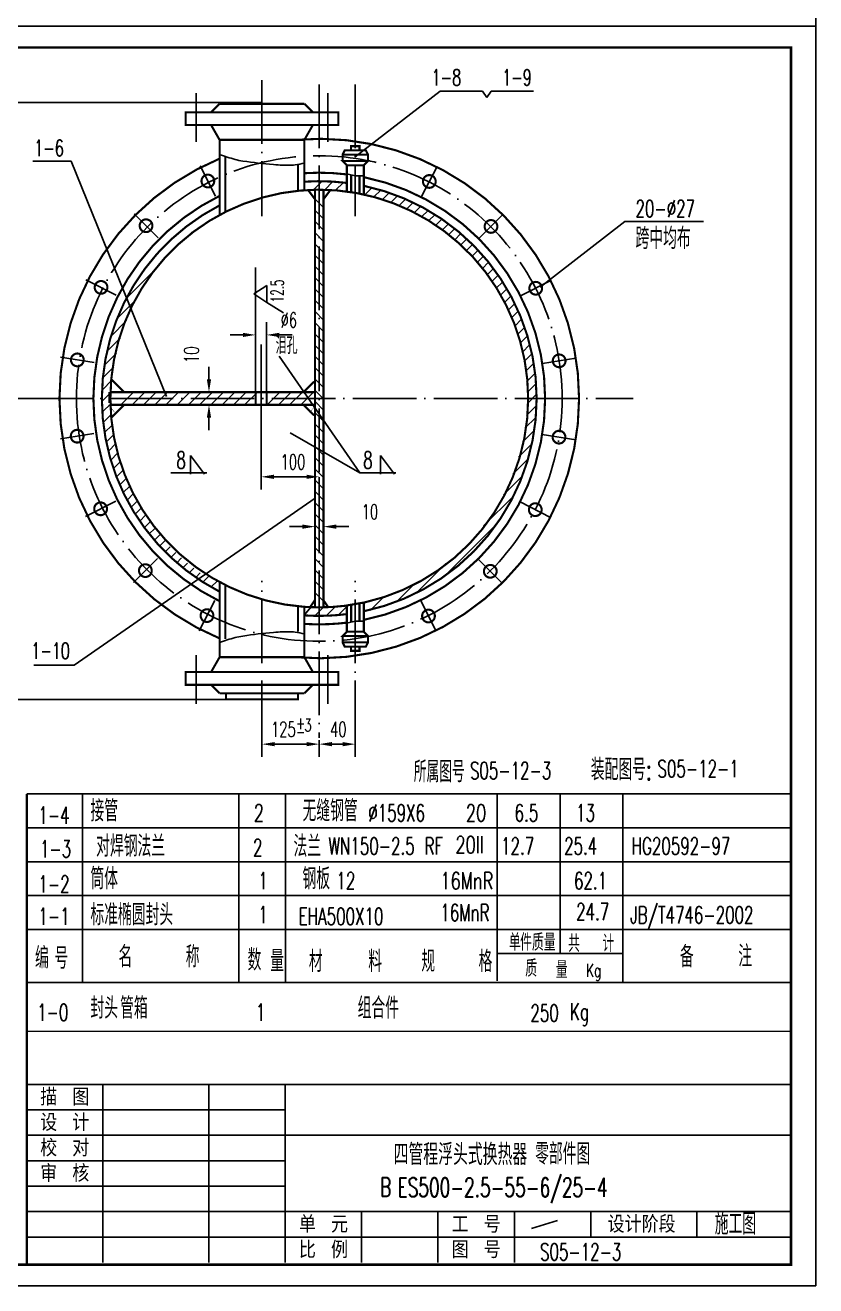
# Model space of a CAD drawing. Extents: x 0 to 2425, y 6 to 1194.
# Drawn here: x 2238.6 to 2425, y 6 to 303.3 of the extents above; entities that cross this region are included whole.
import ezdxf
from ezdxf.enums import TextEntityAlignment as Align

# ---------------------------------------------------------------- set-up
doc = ezdxf.new("R2010")
doc.units = 0
doc.header["$MEASUREMENT"] = 0
doc.linetypes.add('ZHXS', pattern=[19, 15, -2, 0, -2])
doc.layers.get('0').update_dxf_attribs({"linetype": 'CONTINUOUS'})
doc.layers.add('1', color=7, linetype='ZHXS')
doc.styles.add('HZ', font='txt', dxfattribs={"width": 0.65, "bigfont": 'hztxt'})
doc.styles.add('HZ1', font='txt', dxfattribs={"width": 0.6, "bigfont": 'hztxt'})

# ---------------------------------------------------------------- blocks, each defined once
blk = doc.blocks.new('F')
at = {"style": 'HZ', "width": 0.7}
for s, p in [('单  ', (7.05, 14.32)), ('件质量', (9.68, 14.32)), ('质', (10.9, 8.18))]:
    blk.add_text(s, height=4, dxfattribs=at).set_placement(p)
blk = doc.blocks.new('V3F')
for p, q in [((-2, -2.5), (0, 0.5)), ((0, 0.5), (2, -2.5)), ((-2, -2.5), (-4.5, -6.5)), ((2, -2.5), (-2, -2.5))]:
    blk.add_line(p, q)
at = {"style": 'HZ', "width": 0.6}
blk.add_text('12.5', height=3, dxfattribs=at).set_placement((-2, -6.5))
blk = doc.blocks.new('*X50')
at = {"color": 0}
for p, q in [((287, 535.01), (285, 537.01)), ((287, 532.36), (285, 534.36)), ((287, 529.71), (285, 531.71)), ((287, 527.06), (285, 529.06)), ((287, 524.41), (285, 526.41)), ((287, 521.75), (285, 523.75)), ((287, 519.1), (285, 521.1)), ((287, 516.45), (285, 518.45)), ((287, 513.8), (285, 515.8)), ((287, 511.15), (285, 513.15)), ((287, 508.5), (285, 510.5)), ((287, 505.84), (285, 507.84)), ((287, 503.19), (285, 505.19)), ((287, 500.54), (285, 502.54)), ((287, 497.89), (285, 499.89)), ((287, 495.24), (285, 497.24)), ((287, 492.59), (285, 494.59)), ((287, 489.93), (285, 491.93)), ((287, 487.28), (285, 489.28)), ((287, 484.63), (285, 486.63)), ((287, 481.98), (285, 483.98)), ((287, 479.33), (285, 481.33)), ((287, 476.68), (285, 478.68)), ((287, 474.02), (285, 476.02)), ((287, 471.37), (285, 473.37)), ((287, 468.72), (285, 470.72)), ((287, 466.07), (285, 468.07)), ((287, 463.42), (285, 465.42)), ((287, 460.77), (285, 462.77)), ((287, 458.11), (285, 460.11)), ((287, 455.46), (285, 457.46)), ((287, 452.81), (285, 454.81)), ((287, 450.16), (285, 452.16)), ((287, 447.51), (285, 449.51)), ((287, 444.86), (285, 446.86)), ((287, 442.2), (285, 444.2))]:
    blk.add_line(p, q, dxfattribs=at)
blk = doc.blocks.new('*X49')
at = {"color": 0}
for p, q in [((284.67, 539.23), (286.69, 541.25)), ((287.33, 539.23), (289.24, 541.15)), ((289.84, 539.1), (291.68, 540.93)), ((296.76, 538.06), (298.42, 539.72)), ((298.89, 537.53), (300.51, 539.15)), ((300.93, 536.93), (302.52, 538.52)), ((302.91, 536.26), (304.46, 537.81)), ((304.82, 535.51), (306.35, 537.04)), ((306.66, 534.71), (308.17, 536.21))]:
    blk.add_line(p, q, dxfattribs=at)
blk = doc.blocks.new('*X48')
at = {"color": 0}
for p, q in [((284.96, 438.76), (286.96, 440.76)), ((287.63, 438.78), (289.75, 440.89)), ((290.45, 438.94), (292.5, 440.99))]:
    blk.add_line(p, q, dxfattribs=at)

msp = doc.modelspace()

# ---------------------------------------------------------------- linework, layer by layer
for p, q in [((2425, 600), (2425, 6)), ((1584, 303), (2425, 303)), ((2278.94424, 287.22069), (2278.94424, 275.72069)), ((2309.94424, 287.22069), (2309.94424, 275.72069)), ((2316.44424, 272.22069), (2336.44424, 287.72069)), ((2336.44424, 287.72069), (2346.44424, 287.72069)), ((2346.44424, 287.72069), (2347.44424, 286.22069)), ((2347.44424, 286.22069), (2348.44424, 287.72069)), ((2348.44424, 287.72069), (2358.44424, 287.72069)), ((2249.44424, 271.22069), (2240.44424, 271.22069)), ((2271.94424, 215.72069), (2249.44424, 271.22069)), ((2314.44424, 268.22069), (2316.44424, 267.72069)), ((2316.44424, 267.72069), (2318.44424, 267.72069)), ((2314.44424, 264.22069), (2314.44424, 266.22069)), ((2360, 241.5), (2380, 257)), ((2380, 257), (2398.52275, 257)), ((2292.94424, 233.22069), (2292.94424, 246.08882)), ((2292.94424, 216.78319), (2292.94424, 233.22069)), ((2295.52885, 216.78319), (2295.52885, 233.22069)), ((2289.94424, 230.22069), (2286.94424, 230.22069)), ((2298.52885, 230.22069), (2301.52885, 230.22069)), ((2294.23655, 227.95068), (2294.23655, 206.85121)), ((2298.49253, 225.22069), (2317.49253, 197.72069)), ((2224.05205, 215.22069), (2240.94424, 215.22069)), ((2258.44424, 216.72069), (2258.44424, 214.22069)), ((2294.23655, 206.78871), (2294.23655, 193.76496)), ((2301.11855, 207.09679), (2317.49253, 197.72069)), ((2277.59406, 201.81676), (2280.92071, 197.38131)), ((2277.59406, 197.38131), (2277.59406, 201.81676)), ((2322.35809, 197.38131), (2322.35809, 201.81676)), ((2322.35809, 201.81676), (2325.68474, 197.38131)), ((2272.94424, 197.72069), (2281.44424, 197.72069)), ((2297.23655, 196.76496), (2304.94424, 196.76496)), ((2307.94424, 196.70246), (2307.94424, 193.76496)), ((2325.99253, 197.72069), (2317.49253, 197.72069)), ((2306.96701, 191.7261), (2250.20163, 152.33286)), ((2303.94424, 185.01142), (2300.94424, 185.01142)), ((2306.94424, 186.05942), (2306.94424, 182.01142)), ((2308.94424, 184.94892), (2308.94424, 182.01142)), ((2311.94424, 185.01142), (2314.94424, 185.01142)), ((2280.5747, 172.00463), (2281.87582, 173.30515)), ((2282.41795, 170.7041), (2283.93426, 172.21972)), ((2323.06413, 168.34904), (2319.94424, 165.22069)), ((2304.44424, 166.22069), (2304.44424, 164.22069)), ((2305.93571, 166.01167), (2304.44424, 164.22069)), ((2314.44424, 166.22069), (2314.44424, 164.22069)), ((2314.44424, 162.22069), (2316.44424, 162.72069)), ((2316.44424, 162.72069), (2318.44424, 162.72069)), ((2278.94424, 143.22069), (2278.94424, 154.72069)), ((2309.94424, 143.22069), (2309.94424, 154.72069)), ((2250.20163, 152.33286), (2240.62675, 152.33286)), ((2294.44424, 135.15819), (2294.44424, 130.72069)), ((2307.94424, 134.65819), (2307.94424, 130.72069)), ((2307.94424, 134.65819), (2307.94424, 130.72069)), ((2316.44424, 135.15819), (2316.44424, 130.72069)), ((2297.44424, 133.72069), (2304.94424, 133.72069)), ((2310.94424, 133.72069), (2313.44424, 133.72069)), ((2239, 122), (2419, 122)), ((2252.11079, 77.49338), (2252.11079, 122)), ((2289, 77.49338), (2289, 122)), ((2300, 77.49338), (2300, 122)), ((2349.85451, 77.8816), (2349.85451, 122)), ((2364.73579, 122), (2364.73579, 84.32608)), ((2379.5, 77.49338), (2379.5, 122)), ((2239, 114), (2419, 114)), ((2239, 106), (2419, 106)), ((2239, 98), (2419, 98)), ((2239, 90), (2419, 90)), ((2349.85451, 84.32608), (2379.5, 84.32608)), ((2238.97583, 77.49338), (2419, 77.49338)), ((2418.93765, 53.50064), (2238.93765, 53.50064)), ((2256.93765, 53.50064), (2256.93765, 11.50064)), ((2281.93765, 11.50064), (2281.93765, 53.50064)), ((2299.93765, 53.50064), (2299.93765, 11.50064)), ((2238.93765, 47.50064), (2299.93765, 47.50064)), ((2238.93765, 41.50064), (2418.93765, 41.50064)), ((2299.93765, 35.50064), (2238.93765, 35.50064)), ((2238.93765, 29.50064), (2299.93765, 29.50064)), ((2238.93765, 23.50064), (2418.93765, 23.50064)), ((2317.93765, 23.50064), (2317.93765, 11.50064)), ((2335.93765, 11.50064), (2335.93765, 23.50064)), ((2353.93765, 23.50064), (2353.93765, 11.50064)), ((2357.99286, 19.51485), (2364.11811, 21.36228)), ((2371.93765, 17.50064), (2371.93765, 23.50064)), ((2396.93765, 23.50064), (2396.93765, 17.50064)), ((2238.93765, 17.50064), (2418.93765, 17.50064)), ((2425, 6), (1584, 6))]:
    msp.add_line(p, q)
at = {"color": 0, "linetype": 'ByBlock'}
for p, q in [((2229.93576, 285.06093), (2294.44424, 285.06093)), ((2281.94424, 219.72069), (2281.94424, 222.72069)), ((2281.00674, 216.72069), (2284.94424, 216.72069)), ((2283.38174, 213.72069), (2278.94424, 213.72069)), ((2281.94424, 210.72069), (2281.94424, 207.72069)), ((2230.43576, 144.22769), (2294.44424, 144.22769))]:
    msp.add_line(p, q, dxfattribs=at)
at = {"color": 0}
for p, q in [((2330.34995, 259.01669), (2331.87416, 260.5409)), ((2332.06792, 258.08301), (2333.58202, 259.59711)), ((2333.72958, 257.09302), (2335.23605, 258.59949)), ((2335.33659, 256.04837), (2336.83773, 257.54951)), ((2336.89028, 254.95041), (2338.38826, 256.4484)), ((2277.67235, 254.06879), (2278.01914, 254.41559)), ((2338.39171, 253.80019), (2339.88862, 255.29711)), ((2339.84167, 252.5985), (2341.33952, 254.09636)), ((2341.24071, 251.3459), (2342.74149, 252.84667)), ((2342.58916, 250.0427), (2344.09481, 251.54835)), ((2343.88711, 248.68899), (2345.39962, 250.2015)), ((2345.13444, 247.28467), (2346.65582, 248.80605)), ((2346.33081, 245.82939), (2347.86313, 247.36171)), ((2262.48067, 238.87712), (2269.09614, 245.49258)), ((2347.47563, 244.32257), (2349.02106, 245.868)), ((2348.5681, 242.76339), (2350.12893, 244.32421)), ((2349.60713, 241.15077), (2351.18579, 242.72943)), ((2350.59135, 239.48333), (2352.19049, 241.08247)), ((2260.26116, 234.00595), (2264.81545, 238.56024)), ((2351.51907, 237.7594), (2353.14157, 239.3819)), ((2352.38821, 235.97689), (2354.03727, 237.62595)), ((2353.19629, 234.13332), (2354.87547, 235.8125)), ((2258.85629, 229.94944), (2262.52715, 233.6203)), ((2353.9403, 232.22568), (2355.65364, 233.93902)), ((2354.61664, 230.25037), (2356.36876, 232.00249)), ((2257.91974, 226.36123), (2261.09908, 229.54058)), ((2355.22093, 228.20301), (2357.0172, 229.99928)), ((2257.30234, 223.09218), (2260.15481, 225.94465)), ((2355.74788, 226.0783), (2357.59463, 227.92506)), ((2356.19098, 223.86976), (2358.09579, 225.77457)), ((2356.5422, 221.56933), (2358.51427, 223.5414)), ((2256.92338, 220.06157), (2259.53692, 222.67511)), ((2356.79138, 219.16686), (2358.84217, 221.21765)), ((2256.73324, 217.21979), (2259.16147, 219.64801)), ((2356.9255, 216.64933), (2359.06956, 218.79339)), ((2256.69884, 214.53374), (2258.97733, 216.81222)), ((2256.7968, 211.98004), (2258.95058, 214.13382)), ((2258.44424, 216.27913), (2258.8858, 216.72069)), ((2261.1891, 213.72069), (2264.1891, 216.72069)), ((2263.84075, 213.72069), (2266.84075, 216.72069)), ((2266.4924, 213.72069), (2269.4924, 216.72069)), ((2269.14405, 213.72069), (2272.14405, 216.72069)), ((2271.7957, 213.72069), (2274.7957, 216.72069)), ((2274.44735, 213.72069), (2277.44735, 216.72069)), ((2277.099, 213.72069), (2280.099, 216.72069)), ((2279.75065, 213.72069), (2282.75065, 216.72069)), ((2282.4023, 213.72069), (2285.4023, 216.72069)), ((2285.05395, 213.72069), (2288.05395, 216.72069)), ((2287.7056, 213.72069), (2290.7056, 216.72069)), ((2290.35725, 213.72069), (2293.35725, 216.72069)), ((2295.66056, 213.72069), (2298.66056, 216.72069)), ((2298.31221, 213.72069), (2301.31221, 216.72069)), ((2300.96386, 213.72069), (2303.96386, 216.72069)), ((2303.44424, 216.27913), (2303.8858, 216.72069)), ((2303.61551, 213.72069), (2306.44424, 216.54943)), ((2356.9274, 213.99958), (2359.18378, 216.25596)), ((2257.00988, 209.54147), (2259.05738, 211.58897)), ((2306.26716, 213.72069), (2306.44424, 213.89777)), ((2356.77375, 211.19428), (2359.16825, 213.58878)), ((2257.32498, 207.20492), (2259.09223, 208.97218)), ((2356.43142, 208.20029), (2359.00057, 210.76945)), ((2257.73185, 204.96015), (2259.6058, 206.83409)), ((2355.85055, 204.96777), (2358.64924, 207.76647)), ((2258.22237, 202.79901), (2260.02379, 204.60043)), ((2258.78994, 200.71493), (2260.40986, 202.33485)), ((2354.94958, 201.41516), (2358.06745, 204.53303)), ((2259.42917, 198.70251), (2261.10568, 200.37902)), ((2353.5765, 197.39042), (2357.18002, 200.99395)), ((2260.13561, 196.7573), (2261.75754, 198.37923)), ((2260.90554, 194.87558), (2262.47706, 196.4471)), ((2351.372, 192.53428), (2355.85091, 197.01319)), ((2261.73588, 193.05427), (2263.26055, 194.57894)), ((2262.62403, 191.29077), (2264.10491, 192.77165)), ((2263.56782, 189.58291), (2265.00756, 191.02265)), ((2346.66246, 185.17308), (2353.77689, 192.28751)), ((2264.56545, 187.92888), (2265.96636, 189.3298)), ((2265.61542, 186.32721), (2266.97953, 187.69132)), ((2266.71653, 184.77667), (2268.04561, 186.10575)), ((2267.86783, 183.27631), (2269.16343, 184.57192)), ((2337.47502, 173.33399), (2349.83094, 185.68991)), ((2269.06857, 181.82541), (2270.33209, 183.08892)), ((2270.31826, 180.42345), (2271.5509, 181.65609)), ((2271.61658, 179.07012), (2272.81942, 180.27295)), ((2272.96343, 177.76531), (2274.1374, 178.93928)), ((2274.35888, 176.50912), (2275.50481, 177.65504)), ((2275.80322, 175.30181), (2276.92182, 176.42041)), ((2330.87742, 169.38804), (2337.8137, 176.32432)), ((2277.29694, 174.14387), (2278.38883, 175.23576)), ((2278.84072, 173.03601), (2279.90643, 174.10171)), ((2326.15175, 167.31402), (2330.45251, 171.61478))]:
    msp.add_line(p, q, dxfattribs=at)
at = {"const_width": 0.6}
msp.add_lwpolyline([(2029.14886, 11), (2029.14886, 298), (2419.14886, 298), (2419.14886, 11)], close=True, dxfattribs=at)
for points, const_width in [([(2284.44424, 276.22069), (2282.44424, 279.72069), (2276.44424, 279.72069), (2276.44424, 282.72069), (2294.44424, 282.72069)], 0.5), ([(2282.44424, 282.72069), (2284.44424, 284.72069)], 0.5), ([(2284.44424, 284.72069), (2294.44424, 284.72069)], 0.5), ([(2304.44424, 284.72069), (2294.44424, 284.72069)], 0.5), ([(2304.44424, 276.22069), (2306.44424, 279.72069), (2312.44424, 279.72069), (2312.44424, 282.72069), (2294.44424, 282.72069)], 0.5), ([(2306.44424, 282.72069), (2304.44424, 284.72069)], 0.5), ([(2282.44424, 279.72069), (2294.44424, 279.72069)], 0.5), ([(2306.44424, 279.72069), (2294.44424, 279.72069)], 0.5), ([(2284.44424, 258.50247), (2284.44424, 276.22069), (2294.44424, 276.22069)], 0.5), ([(2304.44424, 264.34617), (2304.44424, 276.22069), (2294.44424, 276.22069)], 0.5), ([(2313.44424, 272.72069), (2313.94424, 273.72069), (2316.44424, 273.72069)], 0.5), ([(2315.44424, 273.72069), (2315.44424, 274.72069), (2316.44424, 274.72069)], 0.5), ([(2317.44424, 273.72069), (2317.44424, 274.72069), (2316.44424, 274.72069)], 0.5), ([(2319.44424, 272.72069), (2318.94424, 273.72069), (2316.44424, 273.72069)], 0.5), ([(2285.79661, 259.20984), (2285.79661, 272.28081)], 0.5), ([(2302.94424, 264.21623), (2302.94424, 270.41708)], 0.5), ([(2314.44424, 270.22069), (2313.44424, 271.22069), (2316.44424, 271.22069)], 0.5), ([(2313.44424, 271.22069), (2313.44424, 272.72069), (2316.44424, 272.72069)], 0.5), ([(2319.44424, 271.22069), (2319.44424, 272.72069), (2316.44424, 272.72069)], 0.5), ([(2318.44424, 270.22069), (2319.44424, 271.22069), (2316.44424, 271.22069)], 0.5), ([(2314.44424, 264.03987), (2314.44424, 270.22069), (2316.44424, 270.22069)], 0.5), ([(2315.47076, 263.89218), (2315.47076, 267.96406)], 0.5), ([(2318.44424, 263.33839), (2318.44424, 270.22069), (2316.44424, 270.22069)], 0.5), ([(2317.41772, 263.55097), (2317.41772, 267.72069)], 0.5), ([(2306.94424, 264.46054), (2306.94424, 165.98085)], 0.5), ([(2308.94424, 264.46054), (2308.94424, 165.98085)], 0.5), ([(2306.94424, 262.22069), (2305.44424, 264.22069)], 0.5), ([(2308.94424, 262.22069), (2310.44424, 264.22069)], 0.5), ([(2261.94424, 216.72069), (2258.90397, 219.76097)], 0.5), ([(2304.21969, 216.72069), (2306.71969, 219.22069)], 0.5), ([(2258.71709, 216.72069), (2306.94424, 216.72069)], 0.5), ([(2292.94424, 216.72069), (2292.94424, 213.72069)], 0.5), ([(2295.52885, 216.72069), (2295.52885, 213.72069)], 0.5), ([(2258.71709, 213.72069), (2306.94424, 213.72069)], 0.5), ([(2261.94424, 213.72069), (2258.90397, 210.68042)], 0.5), ([(2304.21969, 213.72069), (2306.71969, 211.22069)], 0.5), ([(2284.44424, 171.93891), (2284.44424, 154.22069), (2294.44424, 154.22069)], 0.5), ([(2285.79661, 171.23155), (2285.79661, 158.55343)], 0.5), ([(2302.94424, 166.22516), (2302.94424, 166.22069)], 0.5), ([(2302.94424, 166.22069), (2302.94424, 160.22069)], 0.5), ([(2306.94424, 167.72069), (2305.77494, 166.01849)], 0.5), ([(2308.89085, 167.72069), (2310.06015, 166.01849)], 0.5), ([(2314.44424, 166.40151), (2314.44424, 160.22069), (2316.44424, 160.22069)], 0.5), ([(2315.47076, 166.5492), (2315.47076, 162.47732)], 0.5), ([(2318.44424, 167.103), (2318.44424, 160.22069), (2316.44424, 160.22069)], 0.5), ([(2317.41772, 166.89042), (2317.41772, 162.72069)], 0.5), ([(2304.44424, 166.09521), (2304.44424, 154.22069), (2294.44424, 154.22069)], 0.5), ([(2314.44424, 160.22069), (2313.44424, 159.22069), (2316.44424, 159.22069)], 0.5), ([(2313.44424, 159.22069), (2313.44424, 157.72069), (2316.44424, 157.72069)], 0.5), ([(2313.44424, 157.72069), (2313.94424, 156.72069), (2316.44424, 156.72069)], 0.5), ([(2318.44424, 160.22069), (2319.44424, 159.22069), (2316.44424, 159.22069)], 0.5), ([(2319.44424, 159.22069), (2319.44424, 157.72069), (2316.44424, 157.72069)], 0.5), ([(2319.44424, 157.72069), (2318.94424, 156.72069), (2316.44424, 156.72069)], 0.5), ([(2315.44424, 156.72069), (2315.44424, 155.72069), (2316.44424, 155.72069)], 0.5), ([(2317.44424, 156.72069), (2317.44424, 155.72069), (2316.44424, 155.72069)], 0.5), ([(2284.44424, 154.22069), (2282.44424, 150.72069), (2276.44424, 150.72069), (2276.44424, 147.72069), (2294.44424, 147.72069)], 0.5), ([(2304.44424, 154.22069), (2306.44424, 150.72069), (2312.44424, 150.72069), (2312.44424, 147.72069), (2294.44424, 147.72069)], 0.5), ([(2282.44424, 150.72069), (2294.44424, 150.72069)], 0.5), ([(2306.44424, 150.72069), (2294.44424, 150.72069)], 0.5), ([(2282.44424, 147.72069), (2284.44424, 145.72069)], 0.5), ([(2284.44424, 145.72069), (2294.44424, 145.72069)], 0.5), ([(2285.95273, 145.72069), (2285.95273, 144.26496), (2294.44424, 144.26496)], 0.5), ([(2304.44424, 145.72069), (2294.44424, 145.72069)], 0.5), ([(2302.93576, 145.72069), (2302.93576, 144.26496), (2294.44424, 144.26496)], 0.5), ([(2306.44424, 147.72069), (2304.44424, 145.72069)], 0.5), ([(2239, 122), (2239, 11)], 0.5), ([(2239, 66), (2419, 66)], 0.3)]:
    msp.add_lwpolyline(points, dxfattribs=dict(const_width=const_width))
at = {"const_width": 0.5}
for points in [[(2302.4159, 154.22069, 0.440940399), (2369.19424, 215.22069, 0.440940399), (2302.4159, 276.22069, 1)], [(2284.44424, 271.78316, 0.303054088), (2246.69424, 215.22069, 1)], [(2314.44424, 268.07249, 0.047071226), (2304.44424, 268.35554, 1)], [(2318.44424, 163.01617, 0.35720397), (2361.19424, 215.22069, 0.35720397), (2318.44424, 267.42522, 1)], [(2313.99093, 166.34329, 0.378605144), (2357.19424, 215.22069, 0.444323817), (2302.94424, 264.21623, 1)], [(2314.44424, 266.05683, 0.048918379), (2304.44424, 266.35104, 1)], [(2318.44424, 165.05783, 0.354991109), (2359.19424, 215.22069, 0.354991109), (2318.44424, 265.38355, 1)], [(2284.44424, 263.00471, 0.285858857), (2254.69424, 215.22069, 1)], [(2303.51993, 264.27156, 0.38810514), (2258.69424, 215.22069, 1)], [(2284.44424, 260.76531, 0.280650858), (2256.69424, 215.22069, 1)], [(2246.69424, 215.22069, 0.303054088), (2284.44424, 158.65823, 1)], [(2254.69424, 215.22069, 0.285858857), (2284.44424, 167.43667, 1)], [(2256.69424, 215.22069, 0.280650858), (2284.44424, 169.67607, 1)], [(2258.69424, 215.22069, 0.393267508), (2304.39934, 166.09843, 1)], [(2304.44424, 166.09521, 0.048591165), (2313.99093, 166.34329, 1)], [(2304.44424, 164.09034, 0.017088133), (2307.94424, 163.97069, 1)], [(2307.94424, 163.97069, 0.03180366), (2314.44424, 164.38456, 0.354991109)], [(2304.44424, 162.08584, 0.016445262), (2307.94424, 161.97069, 1)], [(2307.94424, 161.97069, 0.030602275), (2314.44424, 162.36889, 0.35720397)]]:
    msp.add_lwpolyline(points, format="xyb", dxfattribs=at)
for points, format in [([(2284.44424, 272.72069, 0.014819565), (2288.09078, 271.60909, 0.029852968), (2289.94424, 271.22069, 0.015035456), (2297.15151, 270.37498, 0.025411235), (2301.44424, 270.22069, 0.037583668), (2302.22722, 270.29136, 0.013068053), (2304.44424, 270.72069)], "xyb"), ([(2259.94424, 218.22069, 0, 0.5, 0), (2262.44424, 220.72069, 0, 0, 0), (2266.94424, 225.22069, 0, 0, 0), (2272.94424, 197.72069, 0, 0, 0), (2261.44424, 210.22069, 0.5, 0, 0), (2259.44424, 212.22069, 0, 0, 0)], "xyseb"), ([(2305.49253, 218.22069, 0, 0.5, 0), (2302.99253, 220.72069, 0, 0, 0), (2298.49253, 225.22069, 0, 0, 0)], "xyseb"), ([(2301.11855, 207.09679, 0, 0, 0), (2303.99253, 210.22069, 0.5, 0, 0), (2305.99253, 212.22069, 0, 0, 0)], "xyseb"), ([(2284.44424, 157.72069, -0.014819565), (2288.09078, 158.83229, -0.029852968), (2289.94424, 159.22069, -0.015035456), (2297.15151, 160.0664, -0.025411235), (2301.44424, 160.22069, -0.037583668), (2302.22722, 160.15002, -0.013068053), (2304.44424, 159.72069)], "xyb")]:
    msp.add_lwpolyline(points, format=format)
for points in [[(2282.27699, 265.13151, 1), (2281.09276, 267.88789, 1)], [(2333.13094, 265.11636, 1), (2334.66482, 267.69458, 1)], [(2268.09746, 254.83593, 1), (2266.11942, 257.09145, 1)], [(2347.30434, 254.81233, 1), (2349.55986, 256.79037, 1)], [(2257.79343, 240.66253, 1), (2255.21521, 242.19641, 1)], [(2357.59992, 240.6328, 1), (2360.35629, 241.81703, 1)], [(2252.37354, 223.99871, 1), (2249.44751, 224.6608, 1)], [(2363.00988, 223.96575, 1), (2365.9973, 224.24025, 1)], [(2252.36832, 206.47564, 1), (2249.3809, 206.20113, 1)], [(2363.00466, 206.44267, 1), (2365.93069, 205.78058, 1)], [(2257.77828, 189.80859, 1), (2255.02191, 188.62435, 1)], [(2357.58477, 189.77885, 1), (2360.16299, 188.24497, 1)], [(2268.07386, 175.62905, 1), (2265.81834, 173.65101, 1)], [(2347.28074, 175.60545, 1), (2349.25878, 173.34993, 1)], [(2282.24726, 165.32502, 1), (2280.71338, 162.7468, 1)], [(2333.10121, 165.30987, 1), (2334.28544, 162.5535, 1)]]:
    msp.add_lwpolyline(points, format="xyb", close=True, dxfattribs=at)
for points in [[(2289.94424, 229.72069), (2289.94424, 230.72069), (2292.94424, 230.22069)], [(2298.52885, 229.72069), (2298.52885, 230.72069), (2295.52885, 230.22069)], [(2297.23655, 196.26496), (2297.23655, 197.26496), (2294.23655, 196.76496)], [(2304.94424, 196.26496), (2304.94424, 197.26496), (2307.94424, 196.76496)], [(2303.94424, 184.51142), (2303.94424, 185.51142), (2306.94424, 185.01142)], [(2311.94424, 184.51142), (2311.94424, 185.51142), (2308.94424, 185.01142)], [(2297.44424, 133.22069), (2297.44424, 134.22069), (2294.44424, 133.72069)], [(2304.94424, 133.22069), (2304.94424, 134.22069), (2307.94424, 133.72069)], [(2310.94424, 133.22069), (2310.94424, 134.22069), (2307.94424, 133.72069)], [(2313.44424, 133.22069), (2313.44424, 134.22069), (2316.44424, 133.72069)]]:
    msp.add_solid(points)
at = {"color": 0, "linetype": 'ByBlock'}
for points in [[(2282.44424, 219.72069), (2281.44424, 219.72069), (2281.94424, 216.72069)], [(2282.44424, 210.72069), (2281.44424, 210.72069), (2281.94424, 213.72069)]]:
    msp.add_solid(points, dxfattribs=at)
at = {"layer": '1'}
for p, q in [((2294.44424, 290.26496), (2294.44424, 258.22069)), ((2307.94424, 289.26496), (2307.94424, 135.22069)), ((2316.44424, 289.26496), (2316.44424, 258.22069)), ((2283.50084, 262.94567), (2279.86891, 270.07373)), ((2332.08192, 262.84144), (2335.71385, 269.9695)), ((2269.93687, 253.13526), (2264.28001, 258.79212)), ((2345.60367, 252.97292), (2351.26053, 258.62978)), ((2260.06835, 239.61351), (2252.94029, 243.24544)), ((2355.41408, 239.40895), (2362.54214, 243.04088)), ((2254.86128, 223.70402), (2246.95976, 224.9555)), ((2360.55283, 223.47726), (2368.45435, 224.72874)), ((2239.43576, 215.22069), (2381.94424, 215.22069)), ((2254.82537, 206.96412), (2246.92385, 205.71264)), ((2360.51692, 206.73737), (2368.41844, 205.48589)), ((2259.96412, 191.03244), (2252.83606, 187.40051)), ((2355.30985, 190.82788), (2362.43791, 187.19595)), ((2269.77453, 177.46846), (2264.11767, 171.8116)), ((2345.44133, 177.30612), (2351.09819, 171.64926)), ((2294.44424, 133.72069), (2294.44424, 172.22069)), ((2316.44424, 133.72069), (2316.44424, 172.22069)), ((2283.29628, 167.59994), (2279.66435, 160.47188)), ((2331.87736, 167.49572), (2335.50929, 160.36765))]:
    msp.add_line(p, q, dxfattribs=at)
msp.add_lwpolyline([(2250.69424, 215.22069, 1), (2365.19424, 215.22069, 1), (2250.69424, 215.22069, 1)], format="xyb", dxfattribs=at)

# ---------------------------------------------------------------- block references
for name, p in [('*X49', (2021.94424, -274.77931)), ('*X50', (2021.94424, -274.77931)), ('*X48', (2021.94424, -274.77931)), ('F', (2345.60502, 70.67112))]:
    msp.add_blockref(name, p)
at = {"rotation": 90}
msp.add_blockref('V3F', (2293.05113, 239.89062), dxfattribs=at)

# ---------------------------------------------------------------- texts
for s, height, style, width, p in [('1-8', 3.8, 'HZ1', 0.65, (2334.40783, 289.03816)), ('1-9', 3.8, 'HZ1', 0.65, (2351.06063, 289.03816)), ('1-6', 3.8, 'HZ1', 0.65, (2240.73582, 272.39644)), ('20-%%C27', 4, 'HZ', 0.65, (2382.5, 258)), ('跨中均布', 5, 'HZ', 0.65, (2382.5, 250.5)), ('%%C6', 3.5, 'HZ', 0.65, (2298.82944, 231.97069)), ('泪孔', 4, 'HZ', 0.65, (2297.62882, 225.72968)), ('8', 4, 'HZ', 0.65, (2274.26741, 198.71194)), ('8', 4, 'HZ', 0.65, (2318.29219, 198.71194)), ('100', 3.5, 'HZ', 0.65, (2298.81539, 198.51496)), ('10', 3.5, 'HZ', 0.65, (2317.94424, 186.76142)), ('1-10', 3.8, 'HZ1', 0.65, (2240.04196, 153.82417)), ('+', 3, 'HZ', 0.65, (2302.44424, 137.22069)), ('3', 3, 'HZ', 0.65, (2304.44424, 136.72069)), ('125', 3.5, 'HZ', 0.65, (2296.54007, 135.47069)), ('40', 3.5, 'HZ', 0.65, (2310.48799, 135.47069)), ('-', 3, 'HZ', 0.65, (2302.44424, 135.22069)), ('所属图号', 5, 'HZ', 0.6, (2330.22952, 124.73509)), ('S05-12-3', 4, 'HZ', 0.65, (2343.47812, 125.47917)), ('装配图号:', 5, 'HZ', 0.65, (2371.96682, 125.22415)), ('S05-12-1', 4, 'HZ', 0.65, (2387.68729, 125.93559)), ('1-4', 4, 'HZ1', 0.65, (2241.74086, 114.94838)), ('接管', 5, 'HZ', 0.65, (2254, 115.5)), ('2', 4, 'HZ', 0.7, (2292.5, 115.5)), ('无缝钢管', 5, 'HZ', 0.65, (2304, 115.5)), ('%%C159X6', 4, 'HZ', 0.65, (2319.5, 115.5)), ('20', 4, 'HZ', 0.7, (2342.5, 115.5)), ('6.5', 4, 'HZ', 0.65, (2354, 115.5)), ('13', 4, 'HZ', 0.65, (2368.5, 115.5)), ('1-3', 4, 'HZ1', 0.65, (2242.0865, 107.00386)), ('对焊钢法兰', 5, 'HZ', 0.65, (2255.35326, 107.16667)), ('2', 4, 'HZ', 0.65, (2292.33605, 107.34368)), ('法兰', 5, 'HZ', 0.65, (2301.86532, 107.14293)), ('WN150-2.5 RF', 4, 'HZ1', 0.65, (2310.16303, 107.69469)), ('20II', 4, 'HZ', 0.7, (2340.04557, 108)), ('12.7', 4, 'HZ1', 0.65, (2350.8143, 107.69469)), ('25.4', 4, 'HZ1', 0.65, (2365.67698, 107.69469)), ('HG20592-97', 4, 'HZ1', 0.65, (2381.57658, 107.69469)), ('筒体', 5, 'HZ', 0.65, (2254, 99.5)), ('钢板', 5, 'HZ', 0.65, (2304, 99.5)), ('1-2', 4, 'HZ1', 0.65, (2241.74086, 98.71393)), ('1', 4, 'HZ', 0.7, (2293.5, 99.5)), ('12', 4, 'HZ', 0.65, (2312, 99.5)), ('16MnR', 4, 'HZ', 0.7, (2336.5, 99.5)), ('62.1', 4, 'HZ', 0.65, (2368, 99.5)), ('标准椭圆封头', 5, 'HZ', 0.65, (2254, 91)), ('1', 4, 'HZ', 0.7, (2293.5, 91.5)), ('16MnR', 4, 'HZ', 0.65, (2336.5, 92)), ('24.7', 4, 'HZ', 0.65, (2368.5, 92.20403)), ('JB/T4746-2002', 4, 'HZ1', 0.65, (2381.23094, 91.46025)), ('1-1', 4, 'HZ1', 0.65, (2241.74086, 91.11483)), ('EHA500X10', 4, 'HZ1', 0.65, (2303.11547, 91.11483)), ('编  ', 5, 'HZ', 0.65, (2240.93447, 80.83209)), ('名    称', 5, 'HZ', 0.65, (2260.61642, 81.08314)), ('共  ', 4, 'HZ', 0.7, (2366.61213, 84.71431)), ('计', 4, 'HZ', 0.7, (2374.69978, 84.71431)), ('备  ', 5, 'HZ', 0.65, (2392.96392, 81.10853)), ('注', 5, 'HZ', 0.65, (2406.72807, 81.22031)), ('号        ', 5, 'HZ', 0.65, (2245.49838, 80.74353)), ('数', 5, 'HZ', 0.65, (2291.04724, 80.32608)), ('量', 5, 'HZ', 0.65, (2296.40023, 80.11453)), ('材', 5, 'HZ', 0.65, (2305.5, 80)), ('料', 5, 'HZ', 0.65, (2319.5, 80)), ('规', 5, 'HZ', 0.65, (2332, 80)), ('格', 5, 'HZ', 0.65, (2345.5, 80)), ('量', 4, 'HZ', 0.7, (2363.70057, 78.50276)), ('Kg', 3, 'HZ', 0.7, (2370.81771, 78.89098)), ('封头', 5, 'HZ', 0.65, (2254, 69)), ('管箱', 5, 'HZ', 0.65, (2261, 69)), ('组合件', 5, 'HZ', 0.65, (2317, 69)), ('1-0', 4, 'HZ', 0.65, (2241.43639, 68.46638)), ('1', 4, 'HZ', 0.65, (2293, 68.5)), ('250', 4, 'HZ1', 0.65, (2357.72717, 68.31753)), ('Kg', 4, 'HZ1', 0.65, (2367.05955, 68.66294)), ('四管程浮头式换热器', 5, 'HZ1', 0.7, (2325.47242, 34.45716)), ('零部件图', 5, 'HZ1', 0.65, (2358.8348, 34.60028)), ('B', 4.5, 'HZ1', 0.65, (2322.26413, 27.02336)), ('ES500-2.5-55-6/25-4', 4.5, 'HZ1', 0.65, (2326.41185, 26.97151)), ('施工图', 5, 'HZ', 0.65, (2401.17176, 18.08529)), ('S05-12-3', 4, 'HZ', 0.65, (2360, 12))]:
    msp.add_text(s, height=height, dxfattribs=dict(style=style, width=width)).set_placement(p)
at = {"style": 'HZ', "width": 0.65}
msp.add_text('10', height=3.5, rotation=90, dxfattribs=at).set_placement((2279.57533, 223.60614))
at = {"style": 'HZ'}
for s, p in [('描 图', (2247.93765, 48.50064)), ('设 计', (2247.93765, 42.50064)), ('校 对', (2247.93765, 36.50064)), ('审 核', (2247.93765, 30.50064)), ('单 元', (2308.93765, 18.50064)), ('工 号', (2344.93765, 18.50064)), ('设计阶段', (2383.93765, 18.50064)), ('比 例', (2308.93765, 12.50064)), ('图 号', (2344.93765, 12.50064))]:
    msp.add_text(s, height=4, dxfattribs=at).set_placement(p, align=Align.CENTER)

doc.saveas('drawing.dxf')
